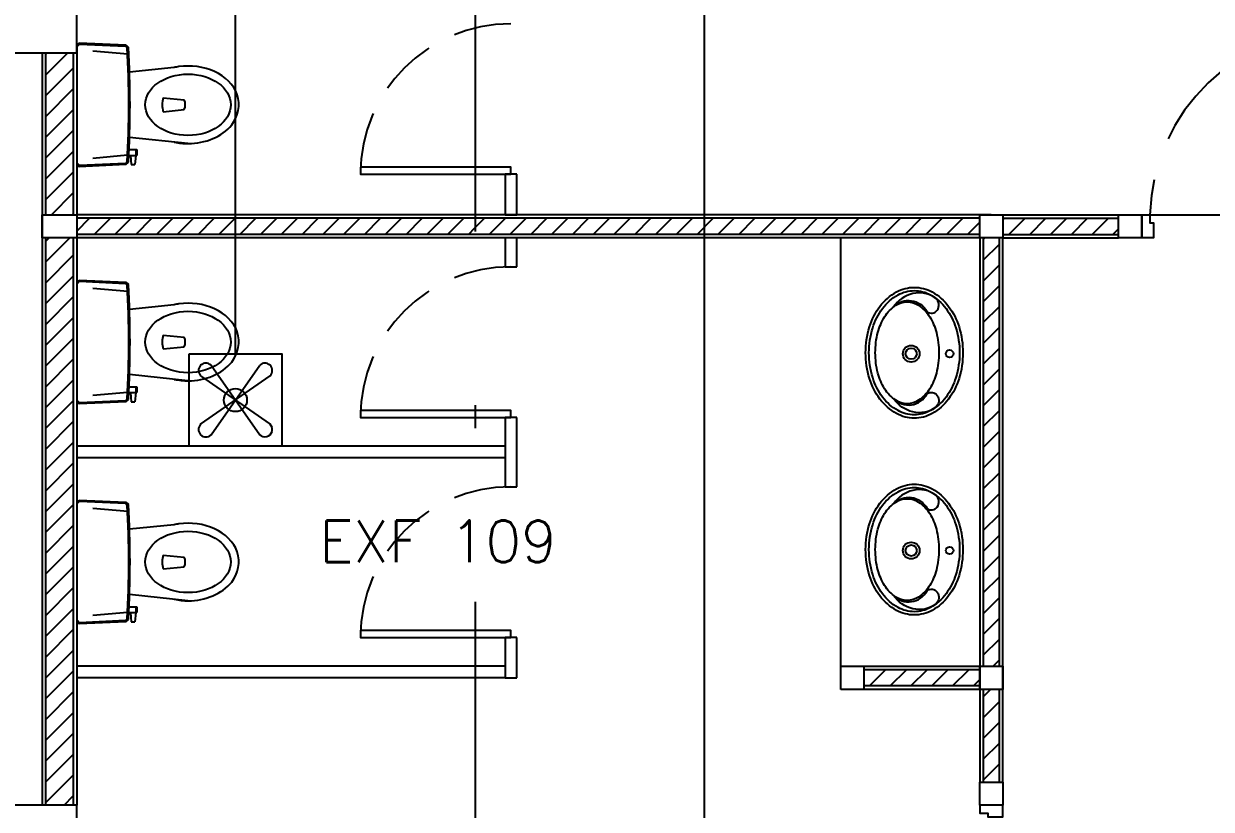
# Model space of a CAD drawing. Header units: millimetres. Extents: x -398 to 816, y -1 to 208.
# Drawn here: x 211.08 to 216.21, y 37.88 to 41.27 of the extents above; entities that cross this region are included whole.
import ezdxf
from ezdxf.enums import TextEntityAlignment as Align

# ---------------------------------------------------------------- set-up
doc = ezdxf.new("R2010")
doc.units = ezdxf.units.MM
doc.linetypes.add('ACAD_ISO04W100', pattern=[30, 24, -3, 0, -3])
doc.linetypes.add('DASHED', pattern=[0.75, 0.5, -0.25])
for name, color, linetype in [('AA_Column', 5, 'Continuous'), ('AA_Door', 3, 'Continuous'), ('AA_Floor', 31, 'Continuous'), ('AA_furn', 11, 'Continuous'), ('AA_Hatch', 8, 'Continuous'), ('AA_Wall', 1, 'Continuous'), ('AC EXF', 171, 'Continuous'), ('AC FCU', 221, 'Continuous'), ('AC Grille', 91, 'Continuous')]:
    doc.layers.add(name, color=color, linetype=linetype)
doc.styles.add('Romans', font='romans.shx')

# ---------------------------------------------------------------- blocks, each defined once
blk = doc.blocks.new('EXF-1')
at = {"layer": 'AC Grille'}
for p, q in [((-0.15, -0.105), (0.15, 0.105)), ((-0.15, 0.105), (0.15, -0.105)), ((-0.105, -0.15), (0.105, 0.15)), ((-0.105, 0.15), (0.105, -0.15))]:
    blk.add_line(p, q, dxfattribs=at)
blk.add_lwpolyline([(-0.2, 0.2), (0.2, 0.2), (0.2, -0.2), (-0.2, -0.2), (-0.2, 0.2)], dxfattribs=at)
blk.add_circle((0, 0), 0.05, dxfattribs=at)
for centre, start, end in [((-0.1275, 0.1275), 45, 225), ((0.1275, 0.1275), 315, 135), ((-0.1275, -0.1275), 135, 315), ((0.1275, -0.1275), 225, 45)]:
    blk.add_arc(centre, 0.0318, start, end, dxfattribs=at)

msp = doc.modelspace()

# ---------------------------------------------------------------- linework, layer by layer
at = {"layer": 'AA_Column', "color": 9}
for p, q in [((211.3104, 41.1489), (211.3104, 41.6489)), ((210.8104, 41.1489), (211.3104, 41.1489)), ((211.3104, 37.8989), (210.8104, 37.8989)), ((211.3104, 36.8989), (211.3104, 37.8989))]:
    msp.add_line(p, q, dxfattribs=at)
at = {"layer": 'AA_Door', "color": 9}
for points in [[(212.5354, 40.6539), (212.5354, 40.6239), (213.1854, 40.6239), (213.1854, 40.6539)], [(212.5354, 39.6039), (212.5354, 39.5739), (213.1854, 39.5739), (213.1854, 39.6039)], [(212.5354, 38.6539), (212.5354, 38.6239), (213.1854, 38.6239), (213.1854, 38.6539)]]:
    msp.add_lwpolyline(points, close=True, dxfattribs=at)
for points in [[(215.9104, 40.3489), (215.9104, 40.4489), (215.9454, 40.4489), (215.9454, 40.4139), (215.9604, 40.4139), (215.9604, 40.3489), (215.9104, 40.3489)], [(215.3104, 37.8989), (215.2104, 37.8989), (215.2104, 37.8639), (215.2454, 37.8639), (215.2454, 37.8489), (215.3104, 37.8489), (215.3104, 37.8989)]]:
    msp.add_lwpolyline(points, dxfattribs=at)
at = {"layer": 'AA_Door', "color": 9, "linetype": 'DASHED', "ltscale": 0.5}
for centre in [(213.1854, 40.6239), (213.1854, 39.5739), (213.1854, 38.6239)]:
    msp.add_arc(centre, 0.65, 90, 180, dxfattribs=at)
at = {"layer": 'AA_Door', "color": 9, "linetype": 'DASHED', "ltscale": 0.75}
msp.add_arc((216.7678, 40.4263), 0.8227, 89.4707, 178.4205, dxfattribs=at)
at = {"layer": 'AA_Floor', "color": 9}
msp.add_line((215.9454, 40.4489), (216.7404, 40.4489), dxfattribs=at)
at = {"layer": 'AA_furn', "color": 9}
for p, q in [((211.3104, 41.1814), (211.3204, 41.1914)), ((211.3104, 41.1744), (211.3224, 41.1863)), ((211.3204, 41.1914), (211.5229, 41.1822)), ((211.3224, 41.1863), (211.5207, 41.1773)), ((211.3104, 41.1814), (211.3104, 40.6664)), ((211.5304, 41.142), (211.3804, 41.1552)), ((211.5207, 41.1773), (211.5285, 41.1696)), ((211.5229, 41.1822), (211.5334, 41.1718)), ((211.7304, 41.0851), (211.5381, 41.0649)), ((211.6841, 40.9539), (211.7741, 40.9449)), ((211.6841, 40.8939), (211.7741, 40.9029)), ((211.7908, 40.7564), (211.5381, 40.7829)), ((211.5361, 40.7304), (211.57, 40.7304)), ((211.565, 40.7304), (211.565, 40.7054)), ((211.57, 40.7304), (211.57, 40.7054)), ((211.3104, 40.6735), (211.3224, 40.6615)), ((211.53, 40.7057), (211.3804, 40.6926)), ((211.5207, 40.6705), (211.5285, 40.6783)), ((211.5229, 40.6656), (211.5334, 40.6761)), ((211.535, 40.7054), (211.57, 40.7054)), ((211.5425, 40.7054), (211.546, 40.6656)), ((211.565, 40.7054), (211.5615, 40.6656)), ((211.3104, 40.6664), (211.3204, 40.6564)), ((211.5229, 40.6656), (211.3204, 40.6564)), ((211.5207, 40.6705), (211.3224, 40.6615)), ((211.546, 40.6656), (211.5615, 40.6656)), ((211.3104, 40.1569), (211.3204, 40.1669)), ((211.3104, 40.1498), (211.3224, 40.1618)), ((211.3204, 40.1669), (211.5229, 40.1577)), ((211.3224, 40.1618), (211.5207, 40.1528)), ((211.3104, 40.1569), (211.3104, 39.6419)), ((211.5304, 40.1175), (211.3804, 40.1306)), ((211.5207, 40.1528), (211.5285, 40.145)), ((211.5229, 40.1577), (211.5334, 40.1472)), ((211.7304, 40.0605), (211.5381, 40.0404)), ((211.6841, 39.9294), (211.7741, 39.9204)), ((211.6841, 39.8694), (211.7741, 39.8784)), ((211.7908, 39.7319), (211.5381, 39.7584)), ((211.5361, 39.7058), (211.57, 39.7058)), ((211.565, 39.7058), (211.565, 39.6808)), ((211.57, 39.7058), (211.57, 39.6808)), ((211.3104, 39.6489), (211.3224, 39.637)), ((211.53, 39.6811), (211.3804, 39.668)), ((211.5207, 39.646), (211.5285, 39.6537)), ((211.5229, 39.6411), (211.5334, 39.6515)), ((211.535, 39.6808), (211.57, 39.6808)), ((211.5425, 39.6808), (211.546, 39.6411)), ((211.565, 39.6808), (211.5615, 39.6411)), ((211.3104, 39.6419), (211.3204, 39.6319)), ((211.5229, 39.6411), (211.3204, 39.6319)), ((211.5207, 39.646), (211.3224, 39.637)), ((211.546, 39.6411), (211.5615, 39.6411)), ((211.3104, 39.2069), (211.3204, 39.2169)), ((211.3104, 39.1998), (211.3224, 39.2118)), ((211.3104, 39.2069), (211.3104, 38.6919)), ((211.3204, 39.2169), (211.5229, 39.2077)), ((211.3224, 39.2118), (211.5207, 39.2028)), ((211.5207, 39.2028), (211.5285, 39.195)), ((211.5229, 39.2077), (211.5334, 39.1972)), ((211.5304, 39.1675), (211.3804, 39.1806)), ((211.7304, 39.1105), (211.5381, 39.0904)), ((211.6841, 38.9794), (211.7741, 38.9704)), ((211.6841, 38.9194), (211.7741, 38.9284)), ((211.7908, 38.7819), (211.5381, 38.8084)), ((211.53, 38.7311), (211.3804, 38.718)), ((211.535, 38.7308), (211.57, 38.7308)), ((211.5361, 38.7558), (211.57, 38.7558)), ((211.5425, 38.7308), (211.546, 38.6911)), ((211.565, 38.7308), (211.5615, 38.6911)), ((211.565, 38.7558), (211.565, 38.7308)), ((211.57, 38.7558), (211.57, 38.7308)), ((211.3104, 38.6989), (211.3224, 38.687)), ((211.3104, 38.6919), (211.3204, 38.6819)), ((211.5229, 38.6911), (211.3204, 38.6819)), ((211.5207, 38.696), (211.3224, 38.687)), ((211.5207, 38.696), (211.5285, 38.7037)), ((211.5229, 38.6911), (211.5334, 38.7015)), ((211.546, 38.6911), (211.5615, 38.6911))]:
    msp.add_line(p, q, dxfattribs=at)
for points in [[(214.9277, 39.5704, -0.12778), (214.8508, 39.5904, -0.106194), (214.7792, 39.6532, -0.085342), (214.7345, 39.7415, -0.074814), (214.7177, 39.8529, -0.074814), (214.7345, 39.9644, -0.085342), (214.7792, 40.0527, -0.106194), (214.8508, 40.1154, -0.12778), (214.9277, 40.1354, -0.12778), (215.0047, 40.1154, -0.106194), (215.0762, 40.0527, -0.085342), (215.121, 39.9644, -0.074814), (215.1377, 39.8529, -0.074814), (215.121, 39.7415, -0.085342), (215.0762, 39.6532, -0.106194), (215.0047, 39.5904, -0.12778)], [(214.9277, 39.5847, -0.12778), (214.8577, 39.6029, -0.106194), (214.7907, 39.6617, -0.085342), (214.7481, 39.7457, -0.074814), (214.732, 39.8529, -0.074814), (214.7481, 39.9602, -0.085342), (214.7907, 40.0442, -0.106194), (214.8577, 40.103, -0.12778), (214.9277, 40.1212, -0.12778), (214.9977, 40.103, -0.106194), (215.0648, 40.0442, -0.085342), (215.1073, 39.9602, -0.074814), (215.1234, 39.8529, -0.074814), (215.1073, 39.7457, -0.085342), (215.0648, 39.6617, -0.106194), (214.9977, 39.6029, -0.12778)], [(214.8969, 40.0728, -0.147293), (214.9457, 40.0581, -0.107138), (214.9942, 40.0084, -0.076503), (215.0232, 39.9408, -0.063457), (215.0344, 39.853, -0.063457), (215.0232, 39.7651, -0.076503), (214.9942, 39.6975, -0.107138), (214.9457, 39.6478, -0.147293), (214.8969, 39.6331, -0.147293), (214.8481, 39.6478, -0.107138), (214.7997, 39.6975, -0.076503), (214.7706, 39.7651, -0.063457), (214.7594, 39.853, -0.063457), (214.7706, 39.9408, -0.076503), (214.7997, 40.0084, -0.107138), (214.8481, 40.0581, -0.147293)], [(214.9277, 38.7204, -0.12778), (214.8508, 38.7404, -0.106194), (214.7792, 38.8032, -0.085342), (214.7345, 38.8915, -0.074814), (214.7177, 39.0029, -0.074814), (214.7345, 39.1144, -0.085342), (214.7792, 39.2027, -0.106194), (214.8508, 39.2654, -0.12778), (214.9277, 39.2854, -0.12778), (215.0047, 39.2654, -0.106194), (215.0762, 39.2027, -0.085342), (215.121, 39.1144, -0.074814), (215.1377, 39.0029, -0.074814), (215.121, 38.8915, -0.085342), (215.0762, 38.8032, -0.106194), (215.0047, 38.7404, -0.12778)], [(214.9277, 38.7347, -0.12778), (214.8577, 38.7529, -0.106194), (214.7907, 38.8117, -0.085342), (214.7481, 38.8957, -0.074814), (214.732, 39.0029, -0.074814), (214.7481, 39.1102, -0.085342), (214.7907, 39.1942, -0.106194), (214.8577, 39.253, -0.12778), (214.9277, 39.2712, -0.12778), (214.9977, 39.253, -0.106194), (215.0648, 39.1942, -0.085342), (215.1073, 39.1102, -0.074814), (215.1234, 39.0029, -0.074814), (215.1073, 38.8957, -0.085342), (215.0648, 38.8117, -0.106194), (214.9977, 38.7529, -0.12778)], [(214.8969, 39.2228, -0.147293), (214.9457, 39.2081, -0.107138), (214.9942, 39.1584, -0.076503), (215.0232, 39.0908, -0.063457), (215.0344, 39.003, -0.063457), (215.0232, 38.9151, -0.076503), (214.9942, 38.8475, -0.107138), (214.9457, 38.7978, -0.147293), (214.8969, 38.7831, -0.147293), (214.8481, 38.7978, -0.107138), (214.7997, 38.8475, -0.076503), (214.7706, 38.9151, -0.063457), (214.7594, 39.003, -0.063457), (214.7706, 39.0908, -0.076503), (214.7997, 39.1584, -0.107138), (214.8481, 39.2081, -0.147293)]]:
    msp.add_lwpolyline(points, format="xyb", close=True, dxfattribs=at)
for points in [[(214.8382, 40.0511, -0.511627), (214.9829, 40.0306, 0.433862), (215.0269, 40.0367, 0.383662), (215.0208, 40.088, 0.231311), (214.9214, 40.1082, 0.182861), (214.8382, 40.0511, 0.790231)], [(214.8384, 39.6548, 0.512124), (214.9829, 39.6752, -0.433862), (215.0269, 39.6691, -0.383662), (215.0208, 39.6178, -0.231311), (214.9214, 39.5976, -0.183091), (214.8384, 39.6548, -0.790231)], [(214.8382, 39.2011, -0.511627), (214.9829, 39.1806, 0.433862), (215.0269, 39.1867, 0.383662), (215.0208, 39.238, 0.231311), (214.9214, 39.2582, 0.182861), (214.8382, 39.2011, 0.790231)], [(214.8384, 38.8048, 0.512124), (214.9829, 38.8252, -0.433862), (215.0269, 38.8191, -0.383662), (215.0208, 38.7678, -0.231311), (214.9214, 38.7476, -0.183091), (214.8384, 38.8048, -0.790231)]]:
    msp.add_lwpolyline(points, format="xyb", dxfattribs=at)
for centre, radius in [((214.9143, 39.8489), 0.036), ((214.9143, 39.8489), 0.0241), ((215.0803, 39.8489), 0.0162), ((214.9143, 38.9989), 0.036), ((214.9143, 38.9989), 0.0241), ((215.0803, 38.9989), 0.0162)]:
    msp.add_circle(centre, radius, dxfattribs=at)
for centre, radius, start, end in [((207.1119, 40.9239), 4.4234, 356.8166, 3.1834), ((207.1119, 40.9239), 4.4284, 356.7917, 3.2083), ((211.772, 40.9239), 0.0928, 161.1381, 198.8619), ((211.7325, 40.9239), 0.0466, 333.215, 26.785), ((207.1119, 39.8994), 4.4234, 356.8166, 3.1834), ((207.1119, 39.8994), 4.4284, 356.7917, 3.2083), ((211.772, 39.8994), 0.0928, 161.1381, 198.8619), ((211.7325, 39.8994), 0.0466, 333.215, 26.785), ((207.1119, 38.9494), 4.4234, 356.8166, 3.1834), ((207.1119, 38.9494), 4.4284, 356.7917, 3.2083), ((211.772, 38.9494), 0.0928, 161.1381, 198.8619), ((211.7325, 38.9494), 0.0466, 333.215, 26.785)]:
    msp.add_arc(centre, radius, start, end, dxfattribs=at)
for centre in [(211.7908, 40.9239), (211.7908, 39.8994), (211.7908, 38.9494)]:
    msp.add_ellipse(centre, major_axis=(-0.185, 0), ratio=0.716216, dxfattribs=at)
for points in [[(211.7316, 40.7626), (211.7513, 40.7585), (211.7716, 40.7564), (211.8656, 40.7567), (211.9389, 40.7858), (212.0086, 40.8742), (212.0185, 40.9239), (211.9883, 41.0109), (211.9512, 41.0462), (211.8591, 41.0885), (211.8037, 41.0959), (211.7444, 41.0878), (211.7374, 41.0866), (211.7304, 41.0851)], [(211.7316, 39.7381), (211.7513, 39.7339), (211.7716, 39.7318), (211.8656, 39.7322), (211.9389, 39.7612), (212.0086, 39.8496), (212.0185, 39.8993), (211.9883, 39.9864), (211.9512, 40.0217), (211.8591, 40.0639), (211.8037, 40.0713), (211.7444, 40.0632), (211.7374, 40.062), (211.7304, 40.0605)], [(211.7316, 38.7881), (211.7513, 38.7839), (211.7716, 38.7818), (211.8656, 38.7822), (211.9389, 38.8112), (212.0086, 38.8996), (212.0185, 38.9493), (211.9883, 39.0364), (211.9512, 39.0717), (211.8591, 39.1139), (211.8037, 39.1213), (211.7444, 39.1132), (211.7374, 39.112), (211.7304, 39.1105)]]:
    msp.add_open_spline(points, degree=3, knots=[1.286089, 1.286089, 1.286089, 1.286089, 1.576268, 1.576268, 2.627882, 2.627882, 3.385411, 3.385411, 4.14294, 4.14294, 4.900469, 4.900469, 5.002966, 5.002966, 5.002966, 5.002966], dxfattribs=at)
at = {"layer": 'AA_Hatch', "color": 9}
for p, q in [((211.1754, 41.1417), (211.1826, 41.1489)), ((211.1754, 41.0519), (211.2724, 41.1489)), ((211.1754, 40.9621), (211.2954, 41.0821)), ((211.1754, 40.8723), (211.2954, 40.9923)), ((211.1754, 40.7825), (211.2954, 40.9025)), ((211.1754, 40.6927), (211.2954, 40.8127)), ((211.1754, 40.6029), (211.2954, 40.7229)), ((211.1754, 40.5131), (211.2954, 40.6331)), ((211.2011, 40.4489), (211.2954, 40.5433)), ((211.2909, 40.4489), (211.2954, 40.4535)), ((211.3104, 40.3787), (211.3657, 40.4339)), ((211.3855, 40.3639), (211.4555, 40.4339)), ((211.4753, 40.3639), (211.5453, 40.4339)), ((211.5651, 40.3639), (211.6351, 40.4339)), ((211.6549, 40.3639), (211.7249, 40.4339)), ((211.7447, 40.3639), (211.8147, 40.4339)), ((211.8345, 40.3639), (211.9045, 40.4339)), ((211.9243, 40.3639), (211.9943, 40.4339)), ((212.0141, 40.3639), (212.0841, 40.4339)), ((212.1039, 40.3639), (212.1739, 40.4339)), ((212.1937, 40.3639), (212.2637, 40.4339)), ((212.2835, 40.3639), (212.3535, 40.4339)), ((212.3733, 40.3639), (212.4433, 40.4339)), ((212.4631, 40.3639), (212.5331, 40.4339)), ((212.5529, 40.3639), (212.6229, 40.4339)), ((212.6427, 40.3639), (212.7127, 40.4339)), ((212.7325, 40.3639), (212.8025, 40.4339)), ((212.8223, 40.3639), (212.8923, 40.4339)), ((212.9121, 40.3639), (212.9821, 40.4339)), ((213.0315, 40.3936), (213.0719, 40.4339)), ((213.0917, 40.3639), (213.1617, 40.4339)), ((213.1815, 40.3639), (213.2515, 40.4339)), ((213.2713, 40.3639), (213.3413, 40.4339)), ((213.3611, 40.3639), (213.4311, 40.4339)), ((213.4509, 40.3639), (213.5209, 40.4339)), ((213.5407, 40.3639), (213.6107, 40.4339)), ((213.6305, 40.3639), (213.7005, 40.4339)), ((213.7203, 40.3639), (213.7903, 40.4339)), ((213.8101, 40.3639), (213.8801, 40.4339)), ((213.8999, 40.3639), (213.9699, 40.4339)), ((213.9897, 40.3639), (214.0597, 40.4339)), ((214.0795, 40.3639), (214.1495, 40.4339)), ((214.1693, 40.3639), (214.2393, 40.4339)), ((214.2591, 40.3639), (214.3291, 40.4339)), ((214.3489, 40.3639), (214.4189, 40.4339)), ((214.4387, 40.3639), (214.5087, 40.4339)), ((214.5285, 40.3639), (214.5985, 40.4339)), ((214.6184, 40.3639), (214.6884, 40.4339)), ((214.7082, 40.3639), (214.7782, 40.4339)), ((214.798, 40.3639), (214.868, 40.4339)), ((214.8878, 40.3639), (214.9578, 40.4339)), ((214.9776, 40.3639), (215.0476, 40.4339)), ((215.0674, 40.3639), (215.1374, 40.4339)), ((215.1572, 40.3639), (215.2104, 40.4171)), ((215.3104, 40.4273), (215.317, 40.4339)), ((215.3368, 40.3639), (215.4068, 40.4339)), ((215.4266, 40.3639), (215.4966, 40.4339)), ((215.5164, 40.3639), (215.5864, 40.4339)), ((215.6062, 40.3639), (215.6762, 40.4339)), ((215.696, 40.3639), (215.766, 40.4339)), ((213.0019, 40.3639), (213.0315, 40.3936)), ((215.7858, 40.3639), (215.8104, 40.3885)), ((211.1754, 40.3335), (211.1909, 40.3489)), ((211.1754, 40.2437), (211.2807, 40.3489)), ((215.2254, 40.3423), (215.232, 40.3489)), ((215.2254, 40.2525), (215.2954, 40.3225)), ((211.1754, 40.1539), (211.2954, 40.2739)), ((215.2254, 40.1627), (215.2954, 40.2327)), ((211.1754, 40.0641), (211.2954, 40.1841)), ((215.2254, 40.0729), (215.2954, 40.1429)), ((211.1754, 39.9743), (211.2954, 40.0943)), ((215.2254, 39.9831), (215.2954, 40.0531)), ((211.1754, 39.8844), (211.2954, 40.0044)), ((215.2254, 39.8933), (215.2954, 39.9633)), ((211.1754, 39.7946), (211.2954, 39.9146)), ((215.2254, 39.8035), (215.2954, 39.8735)), ((211.1754, 39.7048), (211.2954, 39.8248)), ((215.2254, 39.7137), (215.2954, 39.7837)), ((211.1754, 39.615), (211.2954, 39.735)), ((215.2254, 39.6239), (215.2954, 39.6939)), ((211.1754, 39.5252), (211.2954, 39.6452)), ((215.2254, 39.5341), (215.2954, 39.6041)), ((211.1754, 39.4354), (211.2954, 39.5554)), ((215.2254, 39.4443), (215.2954, 39.5143)), ((211.1754, 39.3456), (211.2954, 39.4656)), ((215.2254, 39.3545), (215.2954, 39.4245)), ((211.1754, 39.2558), (211.2954, 39.3758)), ((215.2254, 39.2647), (215.2954, 39.3347)), ((211.1754, 39.166), (211.2954, 39.286)), ((215.2254, 39.1749), (215.2954, 39.2449)), ((211.1754, 39.0762), (211.2954, 39.1962)), ((215.2254, 39.0851), (215.2954, 39.1551)), ((211.1754, 38.9864), (211.2954, 39.1064)), ((215.2254, 38.9953), (215.2954, 39.0653)), ((211.1754, 38.8966), (211.2954, 39.0166)), ((215.2254, 38.9055), (215.2954, 38.9755)), ((211.1754, 38.8068), (211.2954, 38.9268)), ((215.2254, 38.8157), (215.2954, 38.8857)), ((211.1754, 38.717), (211.2954, 38.837)), ((215.2254, 38.7259), (215.2954, 38.7959)), ((211.1754, 38.6272), (211.2954, 38.7472)), ((215.2254, 38.6361), (215.2954, 38.7061)), ((211.1754, 38.5374), (211.2954, 38.6574)), ((215.2254, 38.5463), (215.2954, 38.6163)), ((211.1754, 38.4476), (211.2954, 38.5676)), ((215.2678, 38.4989), (215.2954, 38.5265)), ((211.1754, 38.3578), (211.2954, 38.4778)), ((214.7104, 38.4803), (214.714, 38.4839)), ((214.7338, 38.4139), (214.8038, 38.4839)), ((214.8236, 38.4139), (214.8936, 38.4839)), ((214.9134, 38.4139), (214.9834, 38.4839)), ((215.0032, 38.4139), (215.0732, 38.4839)), ((215.093, 38.4139), (215.163, 38.4839)), ((215.1828, 38.4139), (215.2104, 38.4415)), ((211.1754, 38.268), (211.2954, 38.388)), ((215.2254, 38.3667), (215.2576, 38.3989)), ((215.2254, 38.2769), (215.2954, 38.3469)), ((211.1754, 38.1782), (211.2954, 38.2982)), ((215.2254, 38.1871), (215.2954, 38.2571)), ((211.1754, 38.0884), (211.2954, 38.2084)), ((215.2254, 38.0973), (215.2954, 38.1673)), ((211.1754, 37.9986), (211.2954, 38.1186)), ((215.2254, 38.0075), (215.2954, 38.0775)), ((211.1754, 37.9088), (211.2954, 38.0288)), ((211.2553, 37.8989), (211.2954, 37.939))]:
    msp.add_line(p, q, dxfattribs=at)
at = {"layer": 'AA_Wall', "color": 9}
for p, q in [((211.1604, 41.1489), (211.1604, 37.8989)), ((211.1754, 41.1489), (211.1754, 40.4489)), ((211.2954, 41.1489), (211.2954, 40.4489)), ((211.3104, 41.1489), (211.3104, 37.8989)), ((213.1604, 40.6239), (213.1604, 40.4489)), ((213.2104, 40.6239), (213.1604, 40.6239)), ((213.2104, 40.4489), (213.2104, 40.6239)), ((211.1604, 40.4489), (211.3104, 40.4489)), ((211.1604, 40.3489), (211.1604, 40.4489)), ((215.2604, 40.4489), (211.3104, 40.4489)), ((211.3104, 40.4489), (211.3104, 40.3489)), ((215.2104, 40.4339), (211.3104, 40.4339)), ((213.1604, 40.4489), (213.2104, 40.4489)), ((215.2104, 40.4489), (215.3104, 40.4489)), ((215.2104, 40.3489), (215.2104, 40.4489)), ((215.3104, 40.4489), (215.8104, 40.4489)), ((215.3104, 40.4489), (215.3104, 40.3489)), ((215.3104, 40.4339), (215.8104, 40.4339)), ((215.8104, 40.4489), (215.9104, 40.4489)), ((215.8104, 40.3489), (215.8104, 40.4489)), ((215.9104, 40.4489), (215.9104, 40.3489)), ((211.3104, 40.3489), (211.1604, 40.3489)), ((211.1754, 40.3489), (211.1754, 37.8989)), ((211.2954, 40.3489), (211.2954, 37.8989)), ((215.2104, 40.3639), (211.3104, 40.3639)), ((215.2604, 40.3489), (211.3104, 40.3489)), ((213.1604, 40.3489), (213.1604, 40.2239)), ((213.2104, 40.3489), (213.1604, 40.3489)), ((213.2104, 40.2239), (213.2104, 40.3489)), ((214.6104, 38.4989), (214.6104, 40.3489)), ((215.2104, 40.3489), (215.2104, 37.9989)), ((215.3104, 40.3489), (215.2104, 40.3489)), ((215.2254, 40.3489), (215.2254, 38.4989)), ((215.2954, 38.4989), (215.2954, 40.3489)), ((215.3104, 40.3639), (215.8104, 40.3639)), ((215.3104, 37.9989), (215.3104, 40.3489)), ((215.3104, 40.3489), (215.8104, 40.3489)), ((215.9104, 40.3489), (215.8104, 40.3489)), ((213.1604, 40.2239), (213.2104, 40.2239)), ((213.1604, 39.5739), (213.1604, 39.2739)), ((213.2104, 39.5739), (213.1604, 39.5739)), ((213.2104, 39.2739), (213.2104, 39.5739)), ((213.1604, 39.4489), (211.3104, 39.4489)), ((213.1604, 39.3989), (211.3104, 39.3989)), ((213.1604, 39.2739), (213.2104, 39.2739)), ((213.1604, 38.6239), (213.1604, 38.4489)), ((213.2104, 38.6239), (213.1604, 38.6239)), ((213.2104, 38.4489), (213.2104, 38.6239)), ((213.1604, 38.4989), (211.3104, 38.4989)), ((214.6104, 38.4989), (214.7104, 38.4989)), ((214.6104, 38.3989), (214.6104, 38.4989)), ((214.7104, 38.4989), (215.2104, 38.4989)), ((214.7104, 38.4989), (214.7104, 38.3989)), ((215.2104, 38.4839), (214.7104, 38.4839)), ((215.2104, 38.4989), (215.3104, 38.4989)), ((215.2104, 38.3989), (215.2104, 38.4989)), ((215.3104, 38.4989), (215.3104, 38.3989)), ((213.1604, 38.4489), (211.3104, 38.4489)), ((213.1604, 38.4489), (213.2104, 38.4489)), ((214.7104, 38.3989), (214.6104, 38.3989)), ((215.2104, 38.4139), (214.7104, 38.4139)), ((215.2104, 38.3989), (214.7104, 38.3989)), ((215.3104, 38.3989), (215.2104, 38.3989)), ((215.2254, 38.3989), (215.2254, 37.9989)), ((215.2954, 37.9989), (215.2954, 38.3989)), ((215.2104, 37.9989), (215.3104, 37.9989)), ((215.2104, 37.8989), (215.2104, 37.9989)), ((215.3104, 37.9989), (215.3104, 37.8989)), ((215.3104, 37.8989), (215.2104, 37.8989))]:
    msp.add_line(p, q, dxfattribs=at)
at = {"layer": 'AC EXF', "color": 3}
msp.add_line((211.9954, 39.8489), (211.9954, 43.5989), dxfattribs=at)
at = {"layer": 'AC EXF', "color": 2}
msp.add_line((214.0204, 41.7239), (214.0204, 35.7239), dxfattribs=at)
at = {"layer": 'AC FCU', "color": 5, "linetype": 'ACAD_ISO04W100', "ltscale": 0.25}
msp.add_line((213.0315, 46.3772), (213.0315, 10.1043), dxfattribs=at)

# ---------------------------------------------------------------- block references
at = {"layer": 'AC EXF'}
msp.add_blockref('EXF-1', (211.9954, 39.6489), dxfattribs=at)

# ---------------------------------------------------------------- texts
at = {"layer": 'AC EXF', "style": 'Romans'}
msp.add_text('EXF 109', height=0.18, dxfattribs=at).set_placement((213.384, 38.9489), align=Align.RIGHT)

doc.saveas('drawing.dxf')
